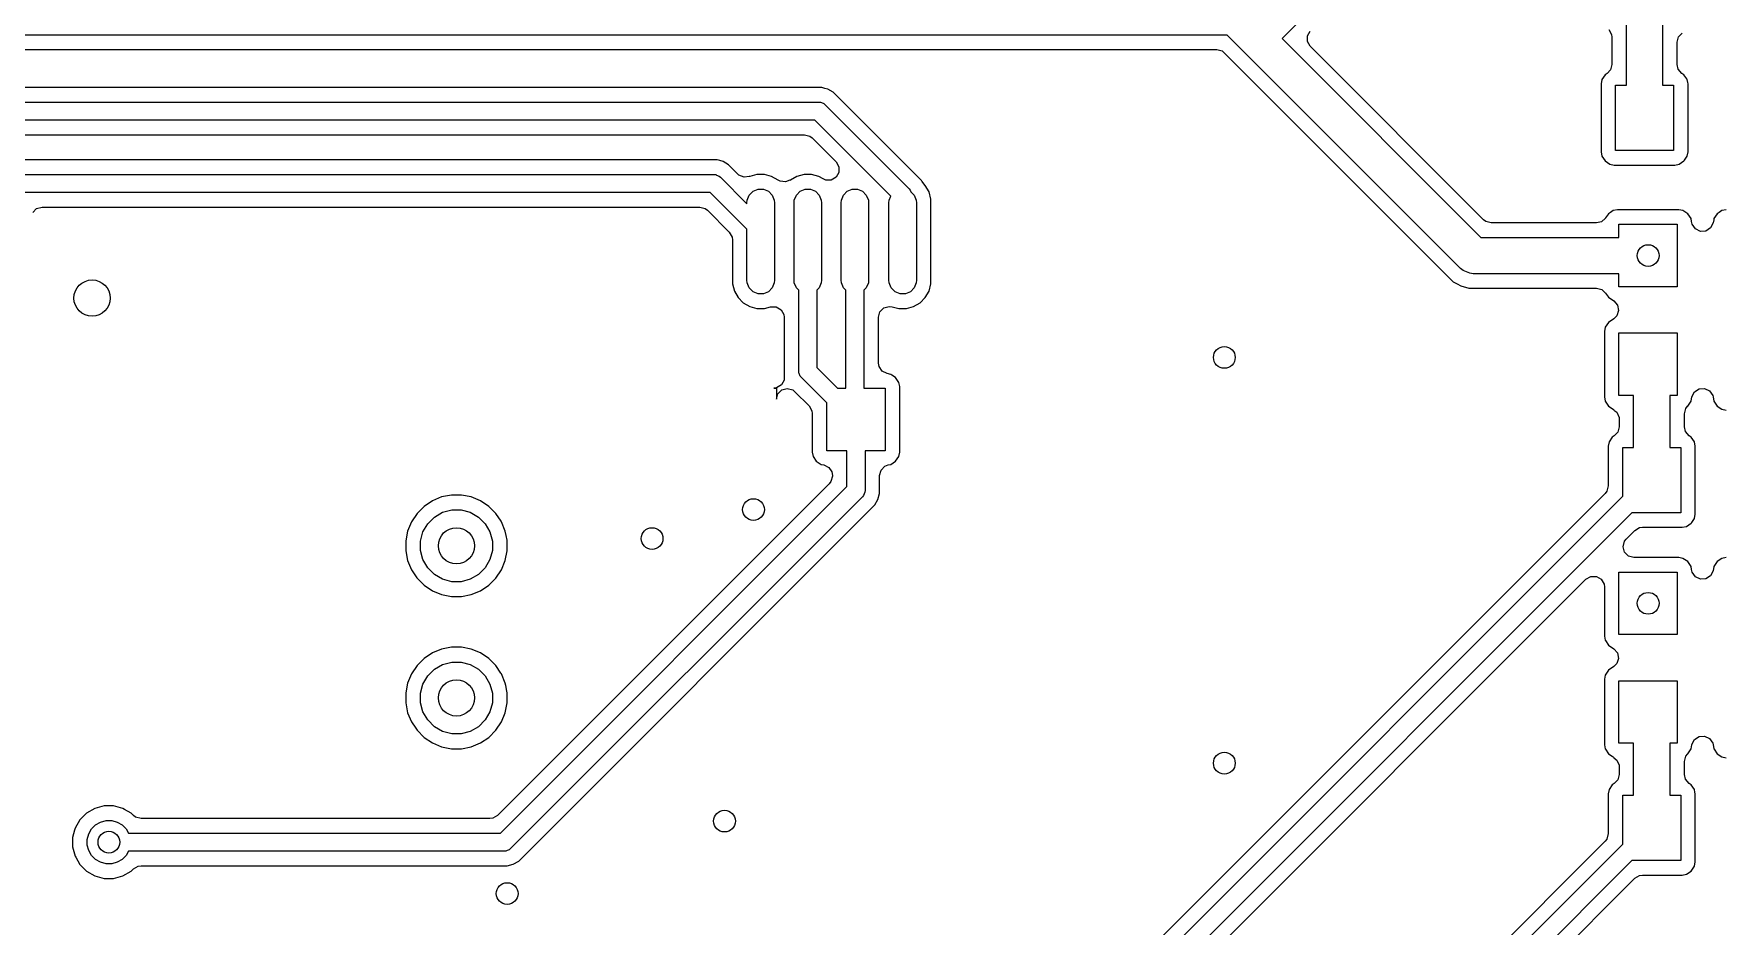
# Model space of a CAD drawing. Header units: inches. Extents: x 2.12 to 6.02, y -5.78 to -1.88.
# Drawn here: x 4.377 to 5.296, y -3.219 to -2.734 of the extents above; entities that cross this region are included whole.
import ezdxf

# ---------------------------------------------------------------- set-up
doc = ezdxf.new("R2010")
doc.units = ezdxf.units.IN
doc.header["$MEASUREMENT"] = 0
doc.layers.add('B.Cu', color=153, linetype='CONTINUOUS', true_color=0x4d7fc4)

msp = doc.modelspace()

# ---------------------------------------------------------------- linework, layer by layer
at = {"layer": 'B.Cu', "linetype": 'CONTINUOUS'}
for p, q in [((5.1359, -2.65528), (5.05496, -2.73622)), ((5.24213, -2.76157), (5.24213, -2.72543)), ((5.26181, -2.72543), (5.26181, -2.76157)), ((4.89075, -2.73425), (3.93406, -2.73425)), ((5.02515, -2.73425), (4.89075, -2.73425)), ((4.89075, -2.73425), (4.89075, -2.73425)), ((5.03408, -2.74318), (5.02515, -2.73425)), ((5.05496, -2.73622), (5.16299, -2.84425)), ((5.06875, -2.7347), (5.07027, -2.73207)), ((5.06875, -2.73774), (5.06875, -2.7347)), ((5.07027, -2.74037), (5.06875, -2.73774)), ((5.23251, -2.73126), (5.23403, -2.73389)), ((5.23403, -2.73389), (5.23423, -2.73541)), ((5.23423, -2.73541), (5.23423, -2.75027)), ((5.2697, -2.7381), (5.27049, -2.73517)), ((5.2697, -2.75027), (5.2697, -2.7381)), ((5.27049, -2.73517), (5.27243, -2.73323)), ((3.93172, -2.74215), (4.89308, -2.74215)), ((4.89308, -2.74215), (4.89308, -2.74215)), ((4.89308, -2.74215), (5.01945, -2.74215)), ((5.01945, -2.74215), (5.02238, -2.74293)), ((5.02238, -2.74293), (5.0236, -2.74386)), ((5.0236, -2.74386), (5.02685, -2.74711)), ((5.02685, -2.74711), (5.14802, -2.86829)), ((5.15195, -2.86105), (5.03408, -2.74318)), ((5.16454, -2.83464), (5.07027, -2.74037)), ((5.23053, -2.75588), (5.22878, -2.75849)), ((5.23163, -2.75515), (5.23053, -2.75588)), ((5.23053, -2.75588), (5.23053, -2.75588)), ((5.23345, -2.75321), (5.23163, -2.75515)), ((5.23423, -2.75027), (5.23345, -2.75321)), ((5.27031, -2.75287), (5.2697, -2.75027)), ((5.27231, -2.75515), (5.27031, -2.75287)), ((5.27341, -2.75588), (5.27231, -2.75515)), ((5.27489, -2.7581), (5.27341, -2.75588)), ((5.27341, -2.75588), (5.27341, -2.75588)), ((4.80484, -2.76278), (4.08217, -2.76278)), ((4.80658, -2.76324), (4.80484, -2.76278)), ((4.80484, -2.76278), (4.80484, -2.76278)), ((4.8081, -2.76365), (4.80658, -2.76324)), ((4.81102, -2.76534), (4.8081, -2.76365)), ((4.8081, -2.76365), (4.8081, -2.76365)), ((4.8081, -2.76365), (4.8081, -2.76365)), ((4.85669, -2.81101), (4.81102, -2.76534)), ((4.81102, -2.76534), (4.81102, -2.76534)), ((4.81102, -2.76534), (4.81102, -2.76534)), ((5.22878, -2.75849), (5.22833, -2.7608)), ((5.22833, -2.7608), (5.22833, -2.79779)), ((5.23622, -2.79701), (5.23622, -2.76157)), ((5.23622, -2.76157), (5.24213, -2.76157)), ((5.26181, -2.76157), (5.26772, -2.76157)), ((5.26772, -2.76157), (5.26772, -2.79701)), ((5.27515, -2.75849), (5.27489, -2.7581)), ((5.27547, -2.76007), (5.27515, -2.75849)), ((5.27561, -2.7608), (5.27547, -2.76007)), ((5.27561, -2.76945), (5.27561, -2.7608)), ((4.08386, -2.77067), (4.80315, -2.77067)), ((4.80315, -2.77067), (4.80411, -2.77076)), ((4.80411, -2.77076), (4.80411, -2.77076)), ((4.80411, -2.77076), (4.80463, -2.77098)), ((4.80463, -2.77098), (4.80588, -2.7715)), ((4.80588, -2.7715), (4.80588, -2.7715)), ((4.80588, -2.7715), (4.80663, -2.77211)), ((4.80663, -2.77211), (4.8523, -2.81778)), ((5.27561, -2.79701), (5.27561, -2.76945)), ((4.80111, -2.78051), (4.0859, -2.78051)), ((4.84238, -2.82178), (4.80111, -2.78051)), ((4.0916, -2.78841), (4.79541, -2.78841)), ((4.79541, -2.78841), (4.79834, -2.78919)), ((4.79834, -2.78919), (4.79956, -2.79012)), ((4.79956, -2.79012), (4.81266, -2.80323)), ((4.74795, -2.80215), (4.11671, -2.80215)), ((4.74937, -2.80253), (4.74795, -2.80215)), ((4.74795, -2.80215), (4.74795, -2.80215)), ((4.75121, -2.80302), (4.74937, -2.80253)), ((4.75413, -2.80471), (4.75121, -2.80302)), ((4.75121, -2.80302), (4.75121, -2.80302)), ((4.75121, -2.80302), (4.75121, -2.80302)), ((4.81266, -2.80323), (4.81418, -2.80586)), ((5.22833, -2.79779), (5.22878, -2.80009)), ((5.22878, -2.80009), (5.22878, -2.80009)), ((5.22878, -2.80009), (5.23053, -2.8027)), ((5.23053, -2.8027), (5.23314, -2.80444)), ((5.26772, -2.79701), (5.23622, -2.79701)), ((5.2708, -2.80444), (5.27341, -2.8027)), ((5.27341, -2.8027), (5.27373, -2.80221)), ((5.27373, -2.80221), (5.27515, -2.80009)), ((5.27515, -2.80009), (5.27561, -2.79779)), ((5.27561, -2.79779), (5.27561, -2.79701)), ((4.11502, -2.81004), (4.74626, -2.81004)), ((4.74626, -2.81004), (4.74722, -2.81013)), ((4.74722, -2.81013), (4.74722, -2.81013)), ((4.74722, -2.81013), (4.7477, -2.81033)), ((4.7477, -2.81033), (4.74899, -2.81087)), ((4.74899, -2.81087), (4.74899, -2.81087)), ((4.74899, -2.81087), (4.74974, -2.81148)), ((4.74974, -2.81148), (4.76417, -2.82591)), ((4.75925, -2.80983), (4.75413, -2.80471)), ((4.75983, -2.81033), (4.75925, -2.80983)), ((4.76263, -2.8115), (4.75983, -2.81033)), ((4.76534, -2.81114), (4.76263, -2.8115)), ((4.76535, -2.81117), (4.76534, -2.81114)), ((4.76556, -2.81111), (4.76535, -2.81117)), ((4.76564, -2.8111), (4.76556, -2.81111)), ((4.76572, -2.81107), (4.76564, -2.8111)), ((4.76963, -2.81002), (4.76572, -2.81107)), ((4.77368, -2.81002), (4.76963, -2.81002)), ((4.77759, -2.81107), (4.77368, -2.81002)), ((4.78109, -2.81309), (4.77759, -2.81107)), ((4.79125, -2.8111), (4.7878, -2.81309)), ((4.79131, -2.81107), (4.79125, -2.8111)), ((4.79522, -2.81002), (4.79131, -2.81107)), ((4.79131, -2.81107), (4.79131, -2.81107)), ((4.79131, -2.81107), (4.79131, -2.81107)), ((4.79927, -2.81002), (4.79522, -2.81002)), ((4.80318, -2.81107), (4.79927, -2.81002)), ((4.80558, -2.81245), (4.80318, -2.81107)), ((4.807, -2.81304), (4.80558, -2.81245)), ((4.81266, -2.81152), (4.81003, -2.81304)), ((4.81418, -2.80889), (4.81266, -2.81152)), ((4.81418, -2.80586), (4.81418, -2.80889)), ((4.85907, -2.81339), (4.85669, -2.81101)), ((4.85669, -2.81101), (4.85669, -2.81101)), ((5.23314, -2.80444), (5.23544, -2.8049)), ((5.23544, -2.8049), (5.26849, -2.8049)), ((5.26849, -2.8049), (5.2708, -2.80444)), ((4.74422, -2.81988), (4.11706, -2.81988)), ((4.76417, -2.83983), (4.74422, -2.81988)), ((4.76432, -2.82393), (4.76543, -2.82124)), ((4.76543, -2.82124), (4.7675, -2.81917)), ((4.7675, -2.81917), (4.77019, -2.81806)), ((4.77019, -2.81806), (4.77311, -2.81806)), ((4.77311, -2.81806), (4.77581, -2.81917)), ((4.77581, -2.81917), (4.77787, -2.82124)), ((4.77787, -2.82124), (4.77899, -2.82393)), ((4.78143, -2.81328), (4.78109, -2.81309)), ((4.78144, -2.81325), (4.78143, -2.81328)), ((4.7822, -2.81369), (4.78144, -2.81325)), ((4.78521, -2.81409), (4.7822, -2.81369)), ((4.78741, -2.81318), (4.78521, -2.81409)), ((4.78747, -2.81328), (4.78741, -2.81318)), ((4.7878, -2.81309), (4.78747, -2.81328)), ((4.7878, -2.81309), (4.7878, -2.81309)), ((4.78991, -2.82393), (4.79102, -2.82124)), ((4.79102, -2.82124), (4.79309, -2.81917)), ((4.79309, -2.81917), (4.79578, -2.81806)), ((4.79578, -2.81806), (4.7987, -2.81806)), ((4.7987, -2.81806), (4.8014, -2.81917)), ((4.8014, -2.81917), (4.80346, -2.82124)), ((4.80346, -2.82124), (4.80458, -2.82393)), ((4.81003, -2.81304), (4.807, -2.81304)), ((4.8155, -2.82393), (4.81661, -2.82124)), ((4.81661, -2.82124), (4.81868, -2.81917)), ((4.81868, -2.81917), (4.82138, -2.81806)), ((4.82138, -2.81806), (4.82429, -2.81806)), ((4.82429, -2.81806), (4.82699, -2.81917)), ((4.82699, -2.81917), (4.82905, -2.82124)), ((4.82905, -2.82124), (4.83017, -2.82393)), ((4.84148, -2.82393), (4.84238, -2.82178)), ((4.8523, -2.81778), (4.85291, -2.81853)), ((4.85291, -2.81853), (4.85332, -2.81952)), ((4.85332, -2.81952), (4.85504, -2.82124)), ((4.85504, -2.82124), (4.85616, -2.82393)), ((4.85927, -2.81373), (4.85907, -2.81339)), ((4.85939, -2.81394), (4.85927, -2.81373)), ((4.86032, -2.81516), (4.85939, -2.81394)), ((4.86112, -2.81595), (4.86032, -2.81516)), ((4.86315, -2.81946), (4.86112, -2.81595)), ((4.86419, -2.82337), (4.86315, -2.81946)), ((4.37602, -2.83074), (4.37815, -2.82858)), ((4.37815, -2.82858), (4.38108, -2.82778)), ((4.38108, -2.82778), (4.38112, -2.82778)), ((4.38112, -2.82778), (4.73852, -2.82778)), ((4.73852, -2.82778), (4.74145, -2.82856)), ((4.74145, -2.82856), (4.74267, -2.82949)), ((4.74267, -2.82949), (4.75456, -2.84139)), ((4.76417, -2.82539), (4.76432, -2.82393)), ((4.76417, -2.82591), (4.76417, -2.82539)), ((4.77899, -2.82393), (4.77913, -2.82539)), ((4.77913, -2.82539), (4.77913, -2.86752)), ((4.78976, -2.82539), (4.78991, -2.82393)), ((4.78976, -2.86752), (4.78976, -2.82539)), ((4.80458, -2.82393), (4.80472, -2.82539)), ((4.80472, -2.82539), (4.80472, -2.86752)), ((4.81535, -2.82539), (4.8155, -2.82393)), ((4.81535, -2.86752), (4.81535, -2.82539)), ((4.83017, -2.82393), (4.83031, -2.82539)), ((4.83031, -2.82539), (4.83031, -2.86752)), ((4.84134, -2.82539), (4.84148, -2.82393)), ((4.84134, -2.86752), (4.84134, -2.82539)), ((4.85616, -2.82393), (4.8563, -2.82539)), ((4.8563, -2.82539), (4.8563, -2.86752)), ((4.86419, -2.86954), (4.86419, -2.82337)), ((5.23341, -2.83071), (5.23238, -2.8314)), ((5.23499, -2.82965), (5.23341, -2.83071)), ((5.23729, -2.82919), (5.23499, -2.82965)), ((5.27058, -2.82919), (5.23729, -2.82919)), ((5.27288, -2.82965), (5.27058, -2.82919)), ((5.27549, -2.8314), (5.27288, -2.82965)), ((5.27288, -2.82965), (5.27288, -2.82965)), ((5.29246, -2.83071), (5.29143, -2.8314)), ((5.29405, -2.82965), (5.29246, -2.83071)), ((5.29635, -2.82919), (5.29405, -2.82965)), ((4.76417, -2.86752), (4.76417, -2.83983)), ((5.16576, -2.83557), (5.16454, -2.83464)), ((5.16869, -2.83636), (5.16576, -2.83557)), ((5.22593, -2.83636), (5.16869, -2.83636)), ((5.22852, -2.83575), (5.22593, -2.83636)), ((5.23081, -2.83375), (5.22852, -2.83575)), ((5.23085, -2.83368), (5.23081, -2.83375)), ((5.23238, -2.8314), (5.23085, -2.83368)), ((5.23807, -2.84425), (5.23807, -2.83709)), ((5.23807, -2.83709), (5.2698, -2.83709)), ((5.2698, -2.83709), (5.2698, -2.8711)), ((5.27724, -2.83401), (5.27549, -2.8314)), ((5.27755, -2.83559), (5.27724, -2.83401)), ((5.27771, -2.83638), (5.27755, -2.83559)), ((5.27791, -2.83712), (5.27771, -2.83638)), ((5.2796, -2.83965), (5.27791, -2.83712)), ((5.28232, -2.84099), (5.2796, -2.83965)), ((5.28787, -2.8391), (5.28535, -2.84079)), ((5.28922, -2.83638), (5.28787, -2.8391)), ((5.28956, -2.83464), (5.28922, -2.83638)), ((5.28969, -2.83401), (5.28956, -2.83464)), ((5.29143, -2.8314), (5.28969, -2.83401)), ((4.75456, -2.84139), (4.75608, -2.84401)), ((4.75608, -2.84401), (4.75628, -2.84553)), ((4.75628, -2.84553), (4.75628, -2.86954)), ((5.16299, -2.84425), (5.23807, -2.84425)), ((5.28535, -2.84079), (5.28232, -2.84099)), ((4.76432, -2.86898), (4.76417, -2.86752)), ((4.77913, -2.86752), (4.77899, -2.86898)), ((4.78991, -2.86898), (4.78976, -2.86752)), ((4.80472, -2.86752), (4.80458, -2.86898)), ((4.8155, -2.86898), (4.81535, -2.86752)), ((4.83031, -2.86752), (4.83017, -2.86898)), ((4.84148, -2.86898), (4.84134, -2.86752)), ((4.8563, -2.86752), (4.85616, -2.86898)), ((5.15344, -2.86228), (5.15195, -2.86105)), ((5.15699, -2.86375), (5.15344, -2.86228)), ((5.15344, -2.86228), (5.15344, -2.86228)), ((5.15891, -2.86394), (5.15699, -2.86375)), ((5.23807, -2.86394), (5.15891, -2.86394)), ((5.23807, -2.8711), (5.23807, -2.86394)), ((4.75628, -2.86954), (4.75733, -2.87345)), ((4.75733, -2.87345), (4.75935, -2.87696)), ((4.75935, -2.87696), (4.76221, -2.87982)), ((4.76543, -2.87168), (4.76432, -2.86898)), ((4.7675, -2.87374), (4.76543, -2.87168)), ((4.77019, -2.87486), (4.7675, -2.87374)), ((4.77311, -2.87486), (4.77019, -2.87486)), ((4.77581, -2.87374), (4.77311, -2.87486)), ((4.77787, -2.87168), (4.77581, -2.87374)), ((4.77899, -2.86898), (4.77787, -2.87168)), ((4.79102, -2.87168), (4.78991, -2.86898)), ((4.79232, -2.87297), (4.79102, -2.87168)), ((4.79232, -2.91693), (4.79232, -2.87297)), ((4.80346, -2.87168), (4.80217, -2.87297)), ((4.80217, -2.87297), (4.80217, -2.91489)), ((4.80458, -2.86898), (4.80346, -2.87168)), ((4.81661, -2.87168), (4.8155, -2.86898)), ((4.81791, -2.87297), (4.81661, -2.87168)), ((4.81791, -2.9261), (4.81791, -2.87297)), ((4.82905, -2.87168), (4.82776, -2.87297)), ((4.82776, -2.87297), (4.82776, -2.9261)), ((4.83017, -2.86898), (4.82905, -2.87168)), ((4.8426, -2.87168), (4.84148, -2.86898)), ((4.84466, -2.87374), (4.8426, -2.87168)), ((4.84736, -2.87486), (4.84466, -2.87374)), ((4.85028, -2.87486), (4.84736, -2.87486)), ((4.85297, -2.87374), (4.85028, -2.87486)), ((4.85504, -2.87168), (4.85297, -2.87374)), ((4.85616, -2.86898), (4.85504, -2.87168)), ((4.85826, -2.87982), (4.86112, -2.87696)), ((4.86112, -2.87696), (4.86315, -2.87345)), ((4.86315, -2.87345), (4.86419, -2.86954)), ((5.14802, -2.86829), (5.1502, -2.86954)), ((5.1502, -2.86954), (5.1502, -2.86954)), ((5.1502, -2.86954), (5.15207, -2.87062)), ((5.15207, -2.87062), (5.15207, -2.87062)), ((5.15207, -2.87062), (5.15207, -2.87062)), ((5.15207, -2.87062), (5.15658, -2.87183)), ((5.15658, -2.87183), (5.22593, -2.87183)), ((5.22593, -2.87183), (5.22886, -2.87262)), ((5.22886, -2.87262), (5.23081, -2.87444)), ((5.23081, -2.87444), (5.23238, -2.87679)), ((5.23238, -2.87679), (5.23238, -2.87679)), ((5.23238, -2.87679), (5.2353, -2.87874)), ((5.2698, -2.8711), (5.23807, -2.8711)), ((4.76221, -2.87982), (4.76572, -2.88185)), ((4.76572, -2.88185), (4.76963, -2.88289)), ((4.76963, -2.88289), (4.77368, -2.88289)), ((4.77368, -2.88289), (4.77704, -2.88199)), ((4.77704, -2.88199), (4.78008, -2.88199)), ((4.78008, -2.88199), (4.78271, -2.88351)), ((4.78271, -2.88351), (4.78423, -2.88614)), ((4.78423, -2.88614), (4.78443, -2.88766)), ((4.83565, -2.88755), (4.83644, -2.88462)), ((4.83644, -2.88462), (4.83858, -2.88247)), ((4.83858, -2.88247), (4.84152, -2.88169)), ((4.84152, -2.88169), (4.84303, -2.88189)), ((4.84303, -2.88189), (4.84455, -2.88229)), ((4.84455, -2.88229), (4.84679, -2.88289)), ((4.84679, -2.88289), (4.84679, -2.88289)), ((4.84679, -2.88289), (4.85084, -2.88289)), ((4.85084, -2.88289), (4.85475, -2.88185)), ((4.85475, -2.88185), (4.85826, -2.87982)), ((5.2353, -2.87874), (5.2373, -2.88103)), ((5.23789, -2.88401), (5.23692, -2.88688)), ((5.2373, -2.88103), (5.23789, -2.88401)), ((4.78443, -2.88766), (4.78443, -2.91862)), ((4.83565, -2.91252), (4.83565, -2.88755)), ((5.23064, -2.89306), (5.23018, -2.89536)), ((5.23018, -2.89536), (5.23018, -2.93093)), ((5.23238, -2.89045), (5.23064, -2.89306)), ((5.2353, -2.8885), (5.23238, -2.89045)), ((5.23238, -2.89045), (5.23238, -2.89045)), ((5.23692, -2.88688), (5.2353, -2.8885)), ((5.23807, -2.93016), (5.23807, -2.89614)), ((5.23807, -2.89614), (5.2698, -2.89614)), ((5.2698, -2.89614), (5.2698, -2.93016)), ((4.83596, -2.9144), (4.83565, -2.91252)), ((4.78446, -2.92175), (4.78294, -2.92438)), ((4.78443, -2.91862), (4.78446, -2.91872)), ((4.78446, -2.91872), (4.78446, -2.91882)), ((4.78446, -2.91882), (4.78448, -2.919)), ((4.78448, -2.919), (4.78446, -2.919)), ((4.78446, -2.919), (4.78446, -2.92175)), ((4.79242, -2.91789), (4.79232, -2.91693)), ((4.79257, -2.91827), (4.79242, -2.91789)), ((4.79242, -2.91789), (4.79242, -2.91789)), ((4.79315, -2.91966), (4.79257, -2.91827)), ((4.79376, -2.92041), (4.79315, -2.91966)), ((4.79315, -2.91966), (4.79315, -2.91966)), ((4.80756, -2.9342), (4.79376, -2.92041)), ((4.80217, -2.91489), (4.81338, -2.9261)), ((4.83765, -2.91693), (4.83596, -2.9144)), ((4.84037, -2.91827), (4.83765, -2.91693)), ((4.84237, -2.91867), (4.84037, -2.91827)), ((4.84287, -2.919), (4.84237, -2.91867)), ((4.84498, -2.92041), (4.84287, -2.919)), ((4.84673, -2.92302), (4.84498, -2.92041)), ((4.78031, -2.9259), (4.77879, -2.9261)), ((4.77879, -2.9261), (4.78024, -2.9261)), ((4.78024, -2.9261), (4.78024, -2.93221)), ((4.78024, -2.93221), (4.78102, -2.92927)), ((4.78294, -2.92438), (4.78031, -2.9259)), ((4.78102, -2.92927), (4.78317, -2.92713)), ((4.78317, -2.92713), (4.7861, -2.92634)), ((4.7861, -2.92634), (4.78904, -2.92713)), ((4.78904, -2.92713), (4.79025, -2.92806)), ((4.79025, -2.92806), (4.79795, -2.93576)), ((4.81338, -2.9261), (4.81791, -2.9261)), ((4.82776, -2.9261), (4.83929, -2.9261)), ((4.83929, -2.9261), (4.83929, -2.96012)), ((4.84719, -2.92532), (4.84673, -2.92302)), ((4.84719, -2.9609), (4.84719, -2.92532)), ((5.23018, -2.93093), (5.23064, -2.93324)), ((5.24606, -2.93016), (5.23807, -2.93016)), ((5.24606, -2.95843), (5.24606, -2.93016)), ((5.2698, -2.93016), (5.26575, -2.93016)), ((5.26575, -2.93016), (5.26575, -2.95843)), ((5.27724, -2.93324), (5.2777, -2.93093)), ((5.2777, -2.93093), (5.27771, -2.93086)), ((5.2777, -2.93093), (5.2777, -2.93093)), ((5.27771, -2.93086), (5.27905, -2.92814)), ((5.27905, -2.92814), (5.28158, -2.92645)), ((5.28158, -2.92645), (5.28461, -2.92625)), ((5.28461, -2.92625), (5.28733, -2.9276)), ((5.28733, -2.9276), (5.28902, -2.93012)), ((5.28902, -2.93012), (5.28922, -2.93086)), ((5.28922, -2.93086), (5.28969, -2.93324)), ((4.79795, -2.93576), (4.79947, -2.93839)), ((4.79947, -2.93839), (4.79967, -2.9399)), ((4.79967, -2.9399), (4.79967, -2.9609)), ((4.80756, -2.96012), (4.80756, -2.9342)), ((5.23064, -2.93324), (5.23066, -2.93327)), ((5.23066, -2.93327), (5.23238, -2.93585)), ((5.23238, -2.93585), (5.23499, -2.93759)), ((5.23499, -2.93759), (5.23547, -2.93791)), ((5.23547, -2.93791), (5.23538, -2.93805)), ((5.23538, -2.93805), (5.23696, -2.93926)), ((5.23696, -2.93926), (5.23812, -2.94206)), ((5.27364, -2.94013), (5.27443, -2.9372)), ((5.27364, -2.94712), (5.27364, -2.94013)), ((5.27443, -2.9372), (5.27536, -2.93598)), ((5.27536, -2.93598), (5.27549, -2.93585)), ((5.27549, -2.93585), (5.27724, -2.93324)), ((5.27549, -2.93585), (5.27549, -2.93585)), ((5.28969, -2.93324), (5.28971, -2.93327)), ((5.28971, -2.93327), (5.29143, -2.93585)), ((5.29143, -2.93585), (5.29405, -2.93759)), ((5.29405, -2.93759), (5.29635, -2.93805)), ((5.23738, -2.95006), (5.23556, -2.952)), ((5.23817, -2.94712), (5.23738, -2.95006)), ((5.23812, -2.94206), (5.23817, -2.94283)), ((5.23817, -2.94283), (5.23817, -2.94712)), ((5.27425, -2.94972), (5.27364, -2.94712)), ((5.27625, -2.952), (5.27425, -2.94972)), ((5.23272, -2.95535), (5.23226, -2.95765)), ((5.23226, -2.95765), (5.23226, -2.97923)), ((5.23447, -2.95273), (5.23272, -2.95535)), ((5.23556, -2.952), (5.23447, -2.95273)), ((5.23447, -2.95273), (5.23447, -2.95273)), ((5.24016, -2.98493), (5.24016, -2.95843)), ((5.24016, -2.95843), (5.24606, -2.95843)), ((5.26575, -2.95843), (5.27165, -2.95843)), ((5.27165, -2.95843), (5.27165, -2.99386)), ((5.27734, -2.95273), (5.27625, -2.952)), ((5.27909, -2.95535), (5.27734, -2.95273)), ((5.27734, -2.95273), (5.27734, -2.95273)), ((5.27955, -2.95765), (5.27909, -2.95535)), ((5.27955, -2.9663), (5.27955, -2.95765)), ((4.79967, -2.9609), (4.80012, -2.9632)), ((4.80012, -2.9632), (4.80012, -2.9632)), ((4.80012, -2.9632), (4.80187, -2.96581)), ((4.80187, -2.96581), (4.80448, -2.96755)), ((4.80448, -2.96755), (4.80589, -2.96783)), ((4.80589, -2.96783), (4.80861, -2.96918)), ((4.8185, -2.96012), (4.80756, -2.96012)), ((4.8185, -2.97965), (4.8185, -2.96012)), ((4.83929, -2.96012), (4.82835, -2.96012)), ((4.82835, -2.96012), (4.82835, -2.98169)), ((4.83703, -2.97065), (4.83917, -2.96851)), ((4.83917, -2.96851), (4.84096, -2.96783)), ((4.84096, -2.96783), (4.84237, -2.96755)), ((4.84237, -2.96755), (4.84498, -2.96581)), ((4.84498, -2.96581), (4.84673, -2.9632)), ((4.84673, -2.9632), (4.84719, -2.9609)), ((5.27955, -2.99386), (5.27955, -2.9663)), ((4.80889, -2.9781), (4.62866, -3.15833)), ((4.80861, -2.96918), (4.8103, -2.9717)), ((4.80982, -2.97689), (4.80889, -2.9781)), ((4.81061, -2.97395), (4.80982, -2.97689)), ((4.8103, -2.9717), (4.81061, -2.97359)), ((4.81061, -2.97359), (4.81061, -2.97395)), ((4.83624, -2.97359), (4.83703, -2.97065)), ((4.83624, -2.98001), (4.83624, -2.97359)), ((4.59825, -2.98529), (4.59324, -2.98737)), ((4.60358, -2.98423), (4.59825, -2.98529)), ((4.59825, -2.98529), (4.59825, -2.98529)), ((4.60902, -2.98423), (4.60358, -2.98423)), ((4.61434, -2.98529), (4.60902, -2.98423)), ((4.61936, -2.98737), (4.61434, -2.98529)), ((4.61434, -2.98529), (4.61434, -2.98529)), ((4.63021, -3.16794), (4.8185, -2.97965)), ((4.82691, -2.98517), (4.63573, -3.17635)), ((4.82752, -2.98443), (4.82691, -2.98517)), ((4.82825, -2.98265), (4.82752, -2.98443)), ((4.82752, -2.98443), (4.82752, -2.98443)), ((4.82835, -2.98169), (4.82825, -2.98265)), ((4.83368, -2.98956), (4.83537, -2.98664)), ((4.83537, -2.98664), (4.83624, -2.98338)), ((4.83624, -2.98338), (4.83624, -2.98001)), ((5.23055, -2.98338), (4.90169, -3.31224)), ((4.90324, -3.32185), (5.24016, -2.98493)), ((5.23148, -2.98216), (5.23055, -2.98338)), ((5.23226, -2.97923), (5.23148, -2.98216)), ((4.58488, -2.99423), (4.58186, -2.99875)), ((4.58872, -2.99039), (4.58488, -2.99423)), ((4.58488, -2.99423), (4.58488, -2.99423)), ((4.59324, -2.98737), (4.58872, -2.99039)), ((4.58872, -2.99039), (4.58872, -2.99039)), ((4.59068, -2.99983), (4.59432, -2.99619)), ((4.59324, -2.98737), (4.59324, -2.98737)), ((4.59432, -2.99619), (4.59877, -2.99362)), ((4.59877, -2.99362), (4.60373, -2.99229)), ((4.60373, -2.99229), (4.60887, -2.99229)), ((4.60887, -2.99229), (4.61383, -2.99362)), ((4.61383, -2.99362), (4.61828, -2.99619)), ((4.61828, -2.99619), (4.62192, -2.99983)), ((4.62388, -2.99039), (4.61936, -2.98737)), ((4.61936, -2.98737), (4.61936, -2.98737)), ((4.62772, -2.99423), (4.62388, -2.99039)), ((4.62388, -2.99039), (4.62388, -2.99039)), ((4.63058, -2.99851), (4.62772, -2.99423)), ((4.62772, -2.99423), (4.62772, -2.99423)), ((4.64012, -3.18312), (4.83368, -2.98956)), ((5.24515, -2.99386), (4.90876, -3.33025)), ((5.27165, -2.99386), (5.24515, -2.99386)), ((5.27909, -2.99694), (5.27955, -2.99464)), ((5.27955, -2.99464), (5.27955, -2.99386)), ((4.57978, -3.00377), (4.57872, -3.00909)), ((4.58186, -2.99875), (4.57978, -3.00377)), ((4.57978, -3.00377), (4.57978, -3.00377)), ((4.58186, -2.99875), (4.58186, -2.99875)), ((4.58678, -3.00924), (4.58811, -3.00428)), ((4.58811, -3.00428), (4.59068, -2.99983)), ((4.62192, -2.99983), (4.62449, -3.00428)), ((4.62449, -3.00428), (4.62582, -3.00924)), ((4.63074, -2.99875), (4.63058, -2.99851)), ((4.63282, -3.00377), (4.63074, -2.99875)), ((4.63331, -3.00626), (4.63282, -3.00377)), ((5.24202, -3.00816), (5.2467, -3.00347)), ((5.2467, -3.00347), (5.24933, -3.00195)), ((5.24933, -3.00195), (5.25085, -3.00175)), ((5.25085, -3.00175), (5.27243, -3.00175)), ((5.27243, -3.00175), (5.27473, -3.00129)), ((5.27473, -3.00129), (5.27734, -2.99955)), ((5.27734, -2.99955), (5.27767, -2.99906)), ((5.27767, -2.99906), (5.27909, -2.99694)), ((4.57872, -3.00909), (4.57872, -3.01453)), ((4.57872, -3.01453), (4.57978, -3.01986)), ((4.58678, -3.01438), (4.58678, -3.00924)), ((4.58811, -3.01934), (4.58678, -3.01438)), ((4.62582, -3.01438), (4.62449, -3.01934)), ((4.62582, -3.00924), (4.62582, -3.01438)), ((4.63282, -3.01986), (4.63388, -3.01453)), ((4.63383, -3.00884), (4.63331, -3.00626)), ((4.63388, -3.00909), (4.63383, -3.00884)), ((4.63388, -3.01453), (4.63388, -3.00909)), ((5.2403, -3.0123), (5.24108, -3.00937)), ((5.24108, -3.01524), (5.2403, -3.0123)), ((5.24108, -3.00937), (5.24202, -3.00816)), ((4.57978, -3.01986), (4.57978, -3.01986)), ((4.57978, -3.01986), (4.58186, -3.02487)), ((4.59068, -3.02379), (4.58811, -3.01934)), ((4.59432, -3.02743), (4.59068, -3.02379)), ((4.62192, -3.02379), (4.61828, -3.02743)), ((4.62449, -3.01934), (4.62192, -3.02379)), ((4.63074, -3.02487), (4.63282, -3.01986)), ((5.24323, -3.01738), (5.24108, -3.01524)), ((5.24616, -3.01817), (5.24323, -3.01738)), ((5.27058, -3.01817), (5.24616, -3.01817)), ((5.27288, -3.01863), (5.27058, -3.01817)), ((5.27549, -3.02037), (5.27288, -3.01863)), ((5.27288, -3.01863), (5.27288, -3.01863)), ((5.27724, -3.02298), (5.27549, -3.02037)), ((5.27757, -3.02466), (5.27724, -3.02298)), ((5.28969, -3.02298), (5.28922, -3.02536)), ((5.29143, -3.02037), (5.28969, -3.02298)), ((5.29405, -3.01863), (5.29143, -3.02037)), ((5.29635, -3.01817), (5.29405, -3.01863)), ((4.58186, -3.02487), (4.58186, -3.02487)), ((4.58186, -3.02487), (4.5848, -3.02927)), ((4.5848, -3.02927), (4.58488, -3.02939)), ((4.58488, -3.02939), (4.58872, -3.03323)), ((4.58872, -3.03323), (4.58872, -3.03323)), ((4.58872, -3.03323), (4.59324, -3.03625)), ((4.59877, -3.03), (4.59432, -3.02743)), ((4.60373, -3.03133), (4.59877, -3.03)), ((4.60887, -3.03133), (4.60373, -3.03133)), ((4.61383, -3.03), (4.60887, -3.03133)), ((4.61828, -3.02743), (4.61383, -3.03)), ((4.61936, -3.03625), (4.62388, -3.03323)), ((4.62388, -3.03323), (4.62772, -3.02939)), ((4.62772, -3.02939), (4.63074, -3.02487)), ((4.91314, -3.33703), (5.22016, -3.03001)), ((5.22016, -3.03001), (5.22279, -3.02849)), ((5.22279, -3.02849), (5.22583, -3.02849)), ((5.22583, -3.02849), (5.22846, -3.03001)), ((5.22846, -3.03001), (5.22998, -3.03264)), ((5.22998, -3.03264), (5.23018, -3.03416)), ((5.23807, -3.06008), (5.23807, -3.02606)), ((5.23807, -3.02606), (5.2698, -3.02606)), ((5.2698, -3.02606), (5.2698, -3.06008)), ((5.27771, -3.02536), (5.27757, -3.02466)), ((5.27791, -3.0261), (5.27771, -3.02536)), ((5.2796, -3.02862), (5.27791, -3.0261)), ((5.28232, -3.02997), (5.2796, -3.02862)), ((5.28535, -3.02977), (5.28232, -3.02997)), ((5.28787, -3.02808), (5.28535, -3.02977)), ((5.28922, -3.02536), (5.28787, -3.02808)), ((4.59324, -3.03625), (4.59324, -3.03625)), ((4.59324, -3.03625), (4.59324, -3.03625)), ((4.59324, -3.03625), (4.59825, -3.03833)), ((4.59825, -3.03833), (4.60358, -3.03939)), ((4.60358, -3.03939), (4.60902, -3.03939)), ((4.60902, -3.03939), (4.61434, -3.03833)), ((4.61434, -3.03833), (4.61936, -3.03625)), ((5.23018, -3.03416), (5.23018, -3.06086)), ((5.23018, -3.06086), (5.23064, -3.06316)), ((5.2698, -3.06008), (5.23807, -3.06008)), ((4.59324, -3.07005), (4.58872, -3.07307)), ((4.59825, -3.06797), (4.59324, -3.07005)), ((4.59324, -3.07005), (4.59324, -3.07005)), ((4.60358, -3.06691), (4.59825, -3.06797)), ((4.59825, -3.06797), (4.59825, -3.06797)), ((4.60902, -3.06691), (4.60358, -3.06691)), ((4.61434, -3.06797), (4.60902, -3.06691)), ((4.61936, -3.07005), (4.61434, -3.06797)), ((4.61434, -3.06797), (4.61434, -3.06797)), ((4.62388, -3.07307), (4.61936, -3.07005)), ((4.61936, -3.07005), (4.61936, -3.07005)), ((5.23064, -3.06316), (5.2307, -3.06326)), ((5.2307, -3.06326), (5.23238, -3.06577)), ((5.23238, -3.06577), (5.23238, -3.06577)), ((5.23238, -3.06577), (5.2353, -3.06772)), ((5.2353, -3.06772), (5.2373, -3.07)), ((5.2373, -3.07), (5.23789, -3.07298)), ((4.58488, -3.07691), (4.58186, -3.08142)), ((4.58872, -3.07307), (4.58488, -3.07691)), ((4.58488, -3.07691), (4.58488, -3.07691)), ((4.58872, -3.07307), (4.58872, -3.07307)), ((4.59068, -3.0825), (4.59432, -3.07887)), ((4.59432, -3.07887), (4.59877, -3.0763)), ((4.59877, -3.0763), (4.60373, -3.07497)), ((4.60373, -3.07497), (4.60887, -3.07497)), ((4.60887, -3.07497), (4.61383, -3.0763)), ((4.61383, -3.0763), (4.61828, -3.07887)), ((4.61828, -3.07887), (4.62192, -3.0825)), ((4.62772, -3.07691), (4.62388, -3.07307)), ((4.62388, -3.07307), (4.62388, -3.07307)), ((4.63041, -3.08094), (4.62772, -3.07691)), ((4.62772, -3.07691), (4.62772, -3.07691)), ((5.2353, -3.07748), (5.23238, -3.07943)), ((5.23692, -3.07586), (5.2353, -3.07748)), ((5.23789, -3.07298), (5.23692, -3.07586)), ((4.57978, -3.08644), (4.57872, -3.09177)), ((4.58186, -3.08142), (4.57978, -3.08644)), ((4.57978, -3.08644), (4.57978, -3.08644)), ((4.58186, -3.08142), (4.58186, -3.08142)), ((4.58678, -3.09192), (4.58811, -3.08696)), ((4.58811, -3.08696), (4.59068, -3.0825)), ((4.62192, -3.0825), (4.62449, -3.08696)), ((4.62449, -3.08696), (4.62582, -3.09192)), ((4.63074, -3.08142), (4.63041, -3.08094)), ((4.63282, -3.08644), (4.63074, -3.08142)), ((4.63306, -3.08768), (4.63282, -3.08644)), ((4.6337, -3.09086), (4.63306, -3.08768)), ((5.23064, -3.08204), (5.23018, -3.08434)), ((5.23018, -3.08434), (5.23018, -3.11991)), ((5.23238, -3.07943), (5.23064, -3.08204)), ((5.23238, -3.07943), (5.23238, -3.07943)), ((5.23807, -3.11913), (5.23807, -3.08512)), ((5.23807, -3.08512), (5.2698, -3.08512)), ((5.2698, -3.08512), (5.2698, -3.11913)), ((4.57872, -3.09177), (4.57872, -3.0972)), ((4.57872, -3.0972), (4.57978, -3.10253)), ((4.58678, -3.09706), (4.58678, -3.09192)), ((4.58811, -3.10202), (4.58678, -3.09706)), ((4.62582, -3.09706), (4.62449, -3.10202)), ((4.62582, -3.09192), (4.62582, -3.09706)), ((4.63282, -3.10253), (4.63388, -3.0972)), ((4.63388, -3.09177), (4.6337, -3.09086)), ((4.63388, -3.0972), (4.63388, -3.09177)), ((4.57978, -3.10253), (4.57978, -3.10253)), ((4.57978, -3.10253), (4.58186, -3.10755)), ((4.59068, -3.10647), (4.58811, -3.10202)), ((4.59432, -3.11011), (4.59068, -3.10647)), ((4.62192, -3.10647), (4.61828, -3.11011)), ((4.62449, -3.10202), (4.62192, -3.10647)), ((4.63074, -3.10755), (4.63282, -3.10253)), ((4.58186, -3.10755), (4.58186, -3.10755)), ((4.58186, -3.10755), (4.58414, -3.11097)), ((4.58414, -3.11097), (4.58488, -3.11207)), ((4.58488, -3.11207), (4.58872, -3.11591)), ((4.58872, -3.11591), (4.58872, -3.11591)), ((4.58872, -3.11591), (4.59324, -3.11893)), ((4.59877, -3.11267), (4.59432, -3.11011)), ((4.60373, -3.114), (4.59877, -3.11267)), ((4.60887, -3.114), (4.60373, -3.114)), ((4.61383, -3.11267), (4.60887, -3.114)), ((4.61828, -3.11011), (4.61383, -3.11267)), ((4.61936, -3.11893), (4.62388, -3.11591)), ((4.62388, -3.11591), (4.62772, -3.11207)), ((4.62772, -3.11207), (4.63074, -3.10755)), ((5.27905, -3.11712), (5.28158, -3.11543)), ((5.28158, -3.11543), (5.28461, -3.11523)), ((5.28461, -3.11523), (5.28733, -3.11657)), ((4.59324, -3.11893), (4.59324, -3.11893)), ((4.59324, -3.11893), (4.59324, -3.11893)), ((4.59324, -3.11893), (4.59825, -3.12101)), ((4.59825, -3.12101), (4.60358, -3.12207)), ((4.60358, -3.12207), (4.60902, -3.12207)), ((4.60902, -3.12207), (4.61434, -3.12101)), ((4.61434, -3.12101), (4.61936, -3.11893)), ((5.23018, -3.11991), (5.23064, -3.12221)), ((5.23064, -3.12221), (5.23068, -3.12228)), ((5.23068, -3.12228), (5.23238, -3.12482)), ((5.23238, -3.12482), (5.2344, -3.12617)), ((5.24606, -3.11913), (5.23807, -3.11913)), ((5.24606, -3.1474), (5.24606, -3.11913)), ((5.2698, -3.11913), (5.26575, -3.11913)), ((5.26575, -3.11913), (5.26575, -3.1474)), ((5.27443, -3.12617), (5.27536, -3.12496)), ((5.27536, -3.12496), (5.27549, -3.12482)), ((5.27549, -3.12482), (5.27724, -3.12221)), ((5.27549, -3.12482), (5.27549, -3.12482)), ((5.27724, -3.12221), (5.2777, -3.11991)), ((5.2777, -3.11991), (5.27771, -3.11984)), ((5.2777, -3.11991), (5.2777, -3.11991)), ((5.27771, -3.11984), (5.27905, -3.11712)), ((5.28733, -3.11657), (5.28902, -3.1191)), ((5.28902, -3.1191), (5.28922, -3.11984)), ((5.28922, -3.11984), (5.28969, -3.12221)), ((5.28969, -3.12221), (5.28974, -3.12228)), ((5.28974, -3.12228), (5.29143, -3.12482)), ((5.29143, -3.12482), (5.29405, -3.12657)), ((5.2344, -3.12617), (5.23547, -3.12689)), ((5.23547, -3.12689), (5.23538, -3.12703)), ((5.23538, -3.12703), (5.23696, -3.12823)), ((5.23696, -3.12823), (5.23812, -3.13104)), ((5.23812, -3.13104), (5.23817, -3.13181)), ((5.23817, -3.13181), (5.23817, -3.1361)), ((5.27364, -3.12911), (5.27443, -3.12617)), ((5.27364, -3.1361), (5.27364, -3.12911)), ((5.29405, -3.12657), (5.29635, -3.12703)), ((5.23447, -3.14171), (5.23272, -3.14432)), ((5.23556, -3.14098), (5.23447, -3.14171)), ((5.23447, -3.14171), (5.23447, -3.14171)), ((5.23738, -3.13903), (5.23556, -3.14098)), ((5.23817, -3.1361), (5.23738, -3.13903)), ((5.27425, -3.1387), (5.27364, -3.1361)), ((5.27625, -3.14098), (5.27425, -3.1387)), ((5.27734, -3.14171), (5.27625, -3.14098)), ((5.27909, -3.14432), (5.27734, -3.14171)), ((5.27734, -3.14171), (5.27734, -3.14171)), ((5.23272, -3.14432), (5.23226, -3.14662)), ((5.23226, -3.14662), (5.23226, -3.16821)), ((5.24016, -3.17391), (5.24016, -3.1474)), ((5.24016, -3.1474), (5.24606, -3.1474)), ((5.26575, -3.1474), (5.27165, -3.1474)), ((5.27165, -3.1474), (5.27165, -3.18283)), ((5.27936, -3.14567), (5.27909, -3.14432)), ((5.27955, -3.14662), (5.27936, -3.14567)), ((5.27955, -3.15528), (5.27955, -3.14662)), ((4.40164, -3.16077), (4.39905, -3.16526)), ((4.40531, -3.1571), (4.40164, -3.16077)), ((4.40981, -3.1545), (4.40531, -3.1571)), ((4.41482, -3.15316), (4.40981, -3.1545)), ((4.40981, -3.1545), (4.40981, -3.1545)), ((4.40981, -3.1545), (4.40981, -3.1545)), ((4.41022, -3.1635), (4.41289, -3.16195)), ((4.41289, -3.16195), (4.41587, -3.16116)), ((4.42001, -3.15316), (4.41482, -3.15316)), ((4.41587, -3.16116), (4.41895, -3.16116)), ((4.41895, -3.16116), (4.42193, -3.16195)), ((4.42502, -3.1545), (4.42001, -3.15316)), ((4.42193, -3.16195), (4.4246, -3.1635)), ((4.42597, -3.15506), (4.42502, -3.1545)), ((4.42951, -3.1571), (4.42597, -3.15506)), ((4.43075, -3.15833), (4.42951, -3.1571)), ((4.42951, -3.1571), (4.42951, -3.1571)), ((4.42951, -3.1571), (4.42951, -3.1571)), ((4.43196, -3.15927), (4.43075, -3.15833)), ((4.43489, -3.16005), (4.43196, -3.15927)), ((4.62451, -3.16005), (4.43489, -3.16005)), ((4.62603, -3.15985), (4.62451, -3.16005)), ((4.62866, -3.15833), (4.62603, -3.15985)), ((5.27955, -3.18283), (5.27955, -3.15528)), ((4.39874, -3.16641), (4.39771, -3.17027)), ((4.39771, -3.17027), (4.39771, -3.17027)), ((4.39771, -3.17027), (4.39771, -3.17546)), ((4.39905, -3.16526), (4.39874, -3.16641)), ((4.39905, -3.16526), (4.39905, -3.16526)), ((4.4057, -3.17132), (4.4065, -3.16835)), ((4.4065, -3.16835), (4.40804, -3.16568)), ((4.40804, -3.16568), (4.41022, -3.1635)), ((4.4246, -3.1635), (4.42678, -3.16568)), ((4.42678, -3.16568), (4.42809, -3.16794)), ((4.42809, -3.16794), (4.63021, -3.16794)), ((5.23148, -3.17114), (5.23055, -3.17235)), ((5.23226, -3.16821), (5.23148, -3.17114)), ((4.39771, -3.17546), (4.39905, -3.18047)), ((4.4057, -3.17441), (4.4057, -3.17132)), ((4.4065, -3.17739), (4.4057, -3.17441)), ((4.40804, -3.18006), (4.4065, -3.17739)), ((4.41022, -3.18224), (4.40804, -3.18006)), ((4.42678, -3.18006), (4.4246, -3.18224)), ((4.42809, -3.17779), (4.42678, -3.18006)), ((4.63225, -3.17779), (4.42809, -3.17779)), ((4.63321, -3.17769), (4.63225, -3.17779)), ((4.63395, -3.17739), (4.63321, -3.17769)), ((4.63321, -3.17769), (4.63321, -3.17769)), ((4.63499, -3.17696), (4.63395, -3.17739)), ((4.63573, -3.17635), (4.63499, -3.17696)), ((4.63499, -3.17696), (4.63499, -3.17696)), ((5.23055, -3.17235), (5.03161, -3.37129)), ((5.03316, -3.38091), (5.24016, -3.17391)), ((4.39905, -3.18047), (4.3994, -3.18108)), ((4.3994, -3.18108), (4.40164, -3.18496)), ((4.40164, -3.18496), (4.40164, -3.18496)), ((4.40164, -3.18496), (4.40164, -3.18496)), ((4.40164, -3.18496), (4.40531, -3.18863)), ((4.40531, -3.18863), (4.40981, -3.19123)), ((4.41289, -3.18378), (4.41022, -3.18224)), ((4.41587, -3.18458), (4.41289, -3.18378)), ((4.41895, -3.18458), (4.41587, -3.18458)), ((4.42193, -3.18378), (4.41895, -3.18458)), ((4.4246, -3.18224), (4.42193, -3.18378)), ((4.42502, -3.19123), (4.42951, -3.18863)), ((4.42951, -3.18863), (4.43075, -3.1874)), ((4.43075, -3.1874), (4.43338, -3.18588)), ((4.43338, -3.18588), (4.43489, -3.18568)), ((4.43489, -3.18568), (4.63394, -3.18568)), ((4.63394, -3.18568), (4.6372, -3.18481)), ((4.63394, -3.18568), (4.63394, -3.18568)), ((4.6372, -3.18481), (4.64012, -3.18312)), ((5.24515, -3.18283), (5.03868, -3.38931)), ((5.27165, -3.18283), (5.24515, -3.18283)), ((5.27473, -3.19027), (5.27734, -3.18853)), ((5.27734, -3.18853), (5.27909, -3.18591)), ((5.27909, -3.18591), (5.27955, -3.18361)), ((5.27955, -3.18361), (5.27955, -3.18283)), ((4.40981, -3.19123), (4.41482, -3.19257)), ((4.41482, -3.19257), (4.42001, -3.19257)), ((4.42001, -3.19257), (4.42502, -3.19123)), ((5.14859, -3.29056), (5.2467, -3.19245)), ((5.2467, -3.19245), (5.24933, -3.19093)), ((5.24933, -3.19093), (5.25085, -3.19073)), ((5.25085, -3.19073), (5.27243, -3.19073)), ((5.27243, -3.19073), (5.27473, -3.19027))]:
    msp.add_line(p, q, dxfattribs=at)
at = {"layer": 'B.Cu'}
for centre, radius in [((5.25394, -2.85409), 0.00591), ((4.40827, -2.87717), 0.00984), ((5.02362, -2.90945), 0.00591), ((4.76772, -2.99213), 0.00591), ((4.6063, -3.01181), 0.00984), ((4.7126, -3.00787), 0.00591), ((5.25394, -3.04307), 0.00591), ((4.6063, -3.09449), 0.00984), ((5.02362, -3.12992), 0.00591), ((4.75197, -3.16142), 0.00591), ((4.41741, -3.17287), 0.00591), ((4.63386, -3.20079), 0.00591)]:
    msp.add_circle(centre, radius, dxfattribs=at)

doc.saveas('drawing.dxf')
